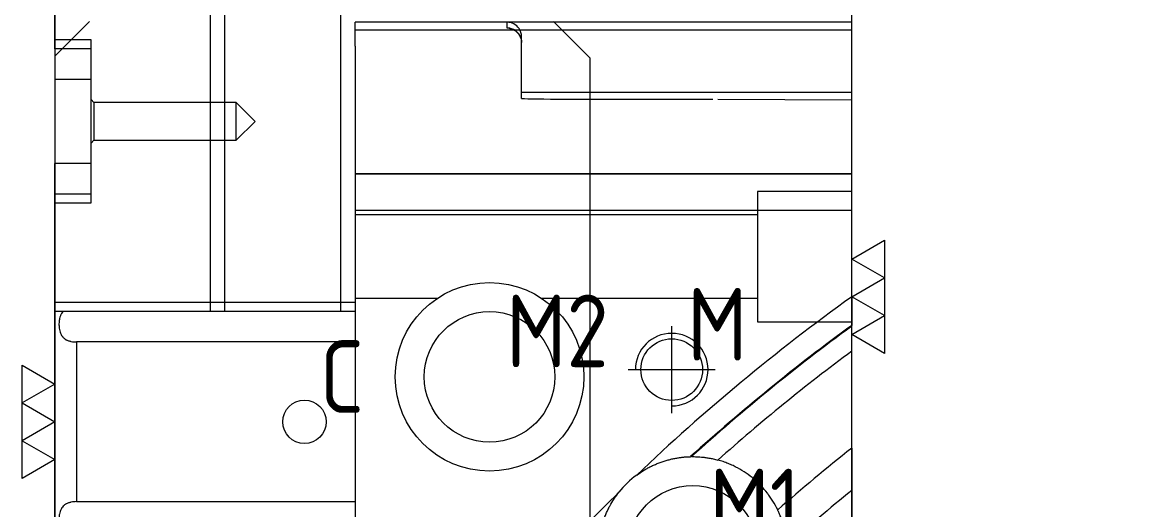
# Model space of a CAD drawing. Header units: millimetres. Extents: x 10039 to 11109, y 34852 to 35396.
# Drawn here: x 10206.1 to 10358.6, y 35183.2 to 35250.5 of the extents above; entities that cross this region are included whole.
import ezdxf

# ---------------------------------------------------------------- set-up
doc = ezdxf.new("R2010")
doc.units = ezdxf.units.MM
doc.linetypes.add('CENTER', pattern=[0])
doc.linetypes.add('DASHED', pattern=[0])
for name, color, linetype, lineweight in [('DIE', 20, 'Continuous', 20), ('DIE_W', 1, 'Continuous', 20), ('DIM', 4, 'Continuous', 20)]:
    doc.layers.add(name, color=color, linetype=linetype, lineweight=lineweight)
doc.layers.add('TEMP', color=7, linetype='Continuous')
doc.layers.add('TEMP_W', color=1, linetype='Continuous')
doc.styles.add('gbenor', font='gbenor.shx', dxfattribs={"bigfont": 'gbcbig.shx'})
doc.styles.add('TXT', font='txt.shx', dxfattribs={"width": 0.8, "bigfont": 'ctxt.shx'})
doc.dimstyles.new('零件', dxfattribs={"dimscale": 1.5, "dimtxt": 8, "dimasz": 1, "dimexe": 0, "dimexo": 0, "dimgap": 0, "dimtad": 1, "dimtxsty": 'TXT', "dimcen": 0, "dimclrd": 252, "dimclre": 252, "dimclrt": 4, "dimazin": 3, "dimtp": 0.001, "dimtm": 0.001, "dimtfac": 1, "dimtmove": 0, "dimatfit": 3, "dimlwd": 5, "dimlwe": 5})

# ---------------------------------------------------------------- blocks, each defined once
blk = doc.blocks.new('*D1109')
at = {"layer": 'Defpoints', "color": 0}
for p in [(10320.42, 35285.58), (10333.32, 35285.58), (10210.62, 35110.58)]:
    blk.add_point(p, dxfattribs=at)
at = {"layer": 'DIM', "color": 252, "lineweight": 5}
blk.add_line((10320.42, 35285.58), (10356.63, 35285.58), dxfattribs=at)
at = {"layer": 'DIM', "color": 4, "lineweight": 5, "insert": (10344.98, 35291.58), "char_height": 12, "attachment_point": 5, "style": 'TXT'}
blk.add_mtext('175', dxfattribs=at)
blk = doc.blocks.new('*D1116')
at = {"layer": 'Defpoints', "color": 0}
for p in [(10320.42, 35298.48), (10320.42, 35285.58), (10210.62, 35110.58)]:
    blk.add_point(p, dxfattribs=at)
at = {"layer": 'DIM', "color": 252, "lineweight": 5}
for p, q in [((10320.42, 35295.48), (10320.42, 35335.51)), ((10320.42, 35292.48), (10320.42, 35295.48)), ((10320.42, 35285.58), (10320.42, 35292.48))]:
    blk.add_line(p, q, dxfattribs=at)
at = {"layer": 'DIM', "color": 4, "lineweight": 5, "insert": (10313.28, 35317), "char_height": 12, "attachment_point": 5, "rotation": 90, "style": 'TXT'}
blk.add_mtext('109,8', dxfattribs=at)

msp = doc.modelspace()

# ---------------------------------------------------------------- linework, layer by layer
at = {"layer": 'DIE', "color": 155, "linetype": 'Continuous', "lineweight": 5}
for p, q in [((10234.009, 35285.581), (10234.009, 35210.581)), ((10250.019, 35210.581), (10250.019, 35285.581)), ((10213.619, 35206.389), (10213.619, 35184.373))]:
    msp.add_line(p, q, dxfattribs=at)
at = {"layer": 'DIE', "color": 2, "linetype": 'DASHED', "lineweight": 5, "ltscale": 0.582416}
for p, q in [((10215.419, 35250.581), (10210.619, 35245.781)), ((10284.319, 35245.581), (10279.319, 35250.581)), ((10284.319, 35245.581), (10284.319, 35135.581))]:
    msp.add_line(p, q, dxfattribs=at)
at = {"layer": 'DIE', "color": 31, "linetype": 'DASHED', "lineweight": 5, "ltscale": 0.582416}
for p, q in [((10215.619, 35248.032), (10210.619, 35248.032)), ((10215.619, 35246.8), (10215.619, 35248.032)), ((10215.619, 35225.568), (10215.619, 35226.8)), ((10320.419, 35227.159), (10307.419, 35227.159)), ((10307.419, 35227.159), (10307.419, 35218.159)), ((10210.619, 35225.568), (10215.619, 35225.568)), ((10307.419, 35223.909), (10252.019, 35223.909)), ((10307.419, 35218.159), (10307.419, 35209.159)), ((10252.019, 35212.409), (10263.325, 35212.409)), ((10277.713, 35212.409), (10307.419, 35212.409)), ((10252.019, 35211.813), (10210.619, 35211.813)), ((10307.419, 35209.159), (10320.419, 35209.159))]:
    msp.add_line(p, q, dxfattribs=at)
at = {"layer": 'DIE', "color": 2, "linetype": 'Continuous', "lineweight": 5}
for p, q in [((10252.019, 35247.159), (10252.019, 35142.096)), ((10320.419, 35212.618), (10320.419, 35247.159)), ((10210.619, 35242.609), (10210.619, 35230.992)), ((10210.619, 35242.609), (10215.619, 35242.609)), ((10215.619, 35230.992), (10210.619, 35230.992)), ((10210.619, 35180.181), (10210.619, 35210.581)), ((10252.019, 35206.389), (10213.619, 35206.389)), ((10213.619, 35184.373), (10252.019, 35184.373))]:
    msp.add_line(p, q, dxfattribs=at)
at = {"layer": 'DIE', "color": 31, "linetype": 'Continuous', "lineweight": 5}
for p, q in [((10210.619, 35246.8), (10210.619, 35242.609)), ((10210.619, 35226.8), (10210.619, 35230.992))]:
    msp.add_line(p, q, dxfattribs=at)
at = {"layer": 'DIE', "color": 5, "linetype": 'DASHED', "lineweight": 5, "ltscale": 0.582416}
for p, q in [((10216.016, 35239.403), (10215.619, 35239.8)), ((10235.619, 35239.403), (10216.016, 35239.403)), ((10216.016, 35239.403), (10216.016, 35236.8)), ((10238.222, 35236.8), (10235.619, 35239.403)), ((10235.619, 35234.197), (10235.619, 35239.403)), ((10216.016, 35236.8), (10216.016, 35234.197)), ((10235.619, 35234.197), (10238.222, 35236.8)), ((10215.619, 35233.8), (10216.016, 35234.197)), ((10216.016, 35234.197), (10235.619, 35234.197))]:
    msp.add_line(p, q, dxfattribs=at)
at = {"layer": 'DIE', "color": 155, "linetype": 'DASHED', "lineweight": 5, "ltscale": 0.582416}
for p, q in [((10320.419, 35229.581), (10252.019, 35229.581)), ((10252.019, 35229.581), (10320.419, 35229.581))]:
    msp.add_line(p, q, dxfattribs=at)
at = {"layer": 'DIE', "color": 31, "linetype": 'Continuous', "lineweight": 5}
msp.add_lwpolyline([(10320.419, 35185.935), (10320.419, 35162.552), (10268.449, 35110.581), (10257.582, 35110.581)], dxfattribs=at)
at = {"layer": 'DIE', "color": 2, "linetype": 'Continuous', "lineweight": 5}
for centre, radius in [((10270.519, 35201.581), 13), ((10295.619, 35202.581), 4.253)]:
    msp.add_circle(centre, radius, dxfattribs=at)
at = {"layer": 'DIE', "color": 42, "linetype": 'Continuous', "lineweight": 5}
for centre, radius in [((10270.519, 35201.581), 9.003), ((10245.019, 35195.381), 3), ((10298.519, 35177.581), 9.003)]:
    msp.add_circle(centre, radius, dxfattribs=at)
at = {"layer": 'DIE', "color": 155, "linetype": 'Continuous', "lineweight": 5}
for radius, start, end in [(278.665, 125.72217, 133.64394), (275.478, 126.20043, 132.16242), (275.383, 126.21481, 132.13992), (272.615, 126.64207, 131.64091), (262.006, 128.38772, 131.29208), (278.665, 134.3439, 139.71023), (257.474, 129.19111, 131.80191)]:
    msp.add_arc((10483.119, 34986.381), radius, start, end, dxfattribs=at)
at = {"layer": 'DIE', "color": 42, "linetype": 'Continuous', "lineweight": 5}
msp.add_arc((10295.619, 35202.581), 5, 270, 180, dxfattribs=at)
at = {"layer": 'DIE', "color": 2, "linetype": 'Continuous', "lineweight": 5}
msp.add_arc((10298.519, 35177.581), 13, 126.47023, 141.51761, dxfattribs=at)
at = {"layer": 'DIE', "color": 155, "linetype": 'Continuous', "lineweight": 5}
msp.add_open_spline([(10320.419, 35249.359), (10297.619, 35249.359), (10274.819, 35249.359), (10252.019, 35249.359)], degree=3, dxfattribs=at)
at = {"layer": 'DIE', "color": 31, "linetype": 'Continuous', "lineweight": 5}
for points, knots in [([(10320.419, 35212.618), (10320.419, 35212.395), (10320.419, 35212.173), (10320.419, 35211.844), (10320.419, 35211.734), (10320.419, 35211.57), (10320.419, 35211.489), (10320.419, 35211.407), (10320.419, 35211.353), (10320.419, 35211.326), (10320.419, 35211.083), (10320.419, 35210.875), (10320.419, 35210.574), (10320.419, 35210.475), (10320.419, 35210.282), (10320.419, 35210.187), (10320.419, 35210.048), (10320.419, 35210.002), (10320.419, 35209.912), (10320.419, 35209.867), (10320.419, 35209.736), (10320.419, 35209.653), (10320.419, 35209.493), (10320.419, 35209.418), (10320.419, 35209.31), (10320.419, 35209.275), (10320.419, 35209.208), (10320.419, 35209.175), (10320.419, 35209.081), (10320.419, 35209.023), (10320.419, 35208.958), (10320.419, 35208.946), (10320.419, 35208.921), (10320.419, 35208.91), (10320.419, 35208.875), (10320.419, 35208.854), (10320.419, 35208.795), (10320.419, 35208.762), (10320.419, 35208.711), (10320.419, 35208.691), (10320.419, 35208.679)], [0, 0, 0, 0, 0.125, 0.125, 0.1875, 0.1875, 0.21875, 0.234375, 0.234375, 0.25, 0.25, 0.375, 0.375, 0.4375, 0.4375, 0.5, 0.5, 0.53125, 0.53125, 0.5625, 0.5625, 0.625, 0.625, 0.6875, 0.6875, 0.71875, 0.71875, 0.75, 0.75, 0.8125, 0.8125, 0.828125, 0.828125, 0.84375, 0.84375, 0.875, 0.875, 0.9375, 0.9375, 1, 1, 1, 1]), ([(10211.747, 35210.581), (10211.67, 35210.497), (10211.603, 35210.405), (10211.514, 35210.257), (10211.487, 35210.206), (10211.449, 35210.127), (10211.436, 35210.1), (10211.413, 35210.046), (10211.402, 35210.018), (10211.347, 35209.877), (10211.313, 35209.761), (10211.271, 35209.581), (10211.259, 35209.519), (10211.243, 35209.427), (10211.238, 35209.395), (10211.229, 35209.332), (10211.225, 35209.301), (10211.207, 35209.142), (10211.199, 35209.014), (10211.195, 35208.822), (10211.195, 35208.758), (10211.198, 35208.661), (10211.2, 35208.629), (10211.203, 35208.565), (10211.205, 35208.533), (10211.218, 35208.372), (10211.234, 35208.246), (10211.279, 35208.001), (10211.308, 35207.882), (10211.355, 35207.736), (10211.365, 35207.708), (10211.385, 35207.651), (10211.417, 35207.567), (10211.454, 35207.487), (10211.533, 35207.332), (10211.593, 35207.235), (10211.681, 35207.122), (10211.699, 35207.1), (10211.737, 35207.057), (10211.794, 35206.993), (10211.856, 35206.936), (10211.985, 35206.826), (10212.079, 35206.762), (10212.208, 35206.691), (10212.234, 35206.678), (10212.286, 35206.651), (10212.366, 35206.614), (10212.505, 35206.559), (10212.621, 35206.523), (10212.709, 35206.499), (10212.739, 35206.491), (10212.8, 35206.477), (10212.83, 35206.47), (10212.984, 35206.438), (10213.109, 35206.42), (10213.362, 35206.395), (10213.49, 35206.389), (10213.619, 35206.389)], [0, 0, 0, 0, 0.0625, 0.0625, 0.09375, 0.09375, 0.109375, 0.109375, 0.125, 0.125, 0.1875, 0.1875, 0.21875, 0.21875, 0.234375, 0.234375, 0.25, 0.25, 0.3125, 0.3125, 0.34375, 0.34375, 0.359375, 0.359375, 0.375, 0.375, 0.4375, 0.4375, 0.5, 0.5, 0.515625, 0.515625, 0.53125, 0.5625, 0.5625, 0.625, 0.625, 0.640625, 0.640625, 0.65625, 0.6875, 0.6875, 0.75, 0.75, 0.765625, 0.765625, 0.78125, 0.8125, 0.84375, 0.84375, 0.859375, 0.859375, 0.875, 0.875, 0.9375, 0.9375, 1, 1, 1, 1]), ([(10320.419, 35205.121), (10320.419, 35205.179), (10320.419, 35205.236), (10320.419, 35205.35), (10320.419, 35205.406), (10320.419, 35205.572), (10320.419, 35205.68), (10320.419, 35205.995), (10320.419, 35206.195), (10320.419, 35206.761), (10320.419, 35207.095), (10320.419, 35207.673), (10320.419, 35207.918), (10320.419, 35208.166), (10320.419, 35208.212), (10320.419, 35208.277), (10320.419, 35208.298), (10320.419, 35208.339), (10320.419, 35208.436), (10320.419, 35208.513), (10320.419, 35208.562)], [0, 0, 0, 0, 0.03125, 0.03125, 0.0625, 0.0625, 0.125, 0.125, 0.25, 0.25, 0.5, 0.5, 0.75, 0.75, 0.8125, 0.8125, 0.84375, 0.84375, 0.875, 1, 1, 1, 1]), ([(10320.419, 35191.748), (10320.419, 35193.996), (10320.419, 35196.235), (10320.419, 35200.692), (10320.419, 35202.911), (10320.419, 35205.121)], [0, 0, 0, 0, 0.5, 0.5, 1, 1, 1, 1]), ([(10320.419, 35191.748), (10320.419, 35191.675), (10320.419, 35191.597), (10320.419, 35191.432), (10320.419, 35191.345), (10320.419, 35191.161), (10320.419, 35191.066), (10320.419, 35190.866), (10320.419, 35190.761), (10320.419, 35190.626), (10320.419, 35190.599), (10320.419, 35190.544), (10320.419, 35190.516), (10320.419, 35190.432), (10320.419, 35190.376), (10320.419, 35190.205), (10320.419, 35190.088), (10320.419, 35189.73), (10320.419, 35189.482), (10320.419, 35189.162), (10320.419, 35189.097), (10320.419, 35188.966), (10320.419, 35188.901), (10320.419, 35188.703), (10320.419, 35188.57), (10320.419, 35188.169), (10320.419, 35187.897), (10320.419, 35187.484), (10320.419, 35187.345), (10320.419, 35187.135), (10320.419, 35187.065), (10320.419, 35186.925), (10320.419, 35186.854), (10320.419, 35186.501), (10320.419, 35186.218), (10320.419, 35185.935)], [0, 0, 0, 0, 0.0625, 0.0625, 0.125, 0.125, 0.1875, 0.1875, 0.25, 0.25, 0.265625, 0.265625, 0.28125, 0.28125, 0.3125, 0.3125, 0.375, 0.375, 0.5, 0.5, 0.53125, 0.53125, 0.5625, 0.5625, 0.625, 0.625, 0.75, 0.75, 0.8125, 0.8125, 0.84375, 0.84375, 0.875, 0.875, 1, 1, 1, 1]), ([(10290.792, 35188.035), (10291.098, 35188.262), (10291.413, 35188.473), (10291.897, 35188.77), (10292.06, 35188.865), (10292.391, 35189.048), (10292.558, 35189.136), (10292.897, 35189.304), (10293.068, 35189.385), (10293.415, 35189.539), (10293.59, 35189.612), (10293.856, 35189.716), (10293.945, 35189.75), (10294.125, 35189.816), (10294.215, 35189.848), (10294.484, 35189.941), (10294.664, 35189.998), (10295.025, 35190.104), (10295.205, 35190.153), (10295.475, 35190.22), (10295.565, 35190.241), (10295.744, 35190.282), (10295.833, 35190.301), (10296.098, 35190.355), (10296.271, 35190.386), (10296.609, 35190.441), (10296.774, 35190.464), (10296.973, 35190.489), (10297.012, 35190.494), (10297.09, 35190.502), (10297.129, 35190.507), (10297.243, 35190.519), (10297.317, 35190.526), (10297.458, 35190.538), (10297.526, 35190.543), (10297.655, 35190.552), (10297.715, 35190.556), (10297.787, 35190.56), (10297.801, 35190.561), (10297.829, 35190.563), (10297.869, 35190.565), (10297.906, 35190.567), (10297.978, 35190.57), (10298.02, 35190.572), (10298.094, 35190.574), (10298.125, 35190.575), (10298.157, 35190.576), (10298.164, 35190.576), (10298.175, 35190.577), (10298.18, 35190.577), (10298.195, 35190.577), (10298.203, 35190.577), (10298.209, 35190.577)], [0, 0, 0, 0, 0.125, 0.125, 0.1875, 0.1875, 0.25, 0.25, 0.3125, 0.3125, 0.375, 0.375, 0.40625, 0.40625, 0.4375, 0.4375, 0.5, 0.5, 0.5625, 0.5625, 0.59375, 0.59375, 0.625, 0.625, 0.6875, 0.6875, 0.75, 0.75, 0.765625, 0.765625, 0.78125, 0.78125, 0.8125, 0.8125, 0.84375, 0.84375, 0.875, 0.875, 0.8828125, 0.8828125, 0.890625, 0.90625, 0.90625, 0.9375, 0.9375, 0.96875, 0.96875, 0.9765625, 0.9765625, 0.984375, 0.984375, 1, 1, 1, 1]), ([(10298.353, 35190.58), (10298.414, 35190.581), (10298.49, 35190.581), (10298.669, 35190.581), (10298.772, 35190.579), (10299.001, 35190.573), (10299.127, 35190.568), (10299.401, 35190.552), (10299.696, 35190.531), (10300.029, 35190.494), (10300.378, 35190.449), (10300.561, 35190.421), (10300.942, 35190.355), (10301.14, 35190.316), (10301.55, 35190.225), (10301.761, 35190.172), (10301.978, 35190.112)], [0, 0, 0, 0, 0.125, 0.125, 0.25, 0.25, 0.375, 0.375, 0.5, 0.625, 0.625, 0.75, 0.75, 0.875, 0.875, 1, 1, 1, 1]), ([(10310.222, 35183.24), (10310.023, 35183.653), (10309.804, 35184.051), (10309.447, 35184.626), (10309.323, 35184.814), (10309.131, 35185.091), (10309.049, 35185.205), (10308.966, 35185.318), (10308.933, 35185.363), (10308.916, 35185.385), (10308.865, 35185.453), (10308.559, 35185.854), (10308.231, 35186.234), (10307.615, 35186.88), (10307.291, 35187.186), (10306.608, 35187.767), (10306.251, 35188.042), (10305.5, 35188.557), (10305.107, 35188.798), (10304.489, 35189.131), (10304.279, 35189.238), (10303.848, 35189.441), (10303.627, 35189.538), (10303.175, 35189.721), (10302.944, 35189.807), (10302.47, 35189.969), (10302.227, 35190.044), (10301.978, 35190.112)], [0, 0, 0, 0, 0.125, 0.125, 0.1875, 0.1875, 0.21875, 0.2265625, 0.2265625, 0.234375, 0.234375, 0.25, 0.375, 0.375, 0.5, 0.5, 0.625, 0.625, 0.75, 0.75, 0.8125, 0.8125, 0.875, 0.875, 0.9375, 0.9375, 1, 1, 1, 1]), ([(10285.542, 35178.347), (10285.542, 35178.36), (10285.543, 35178.379), (10285.547, 35178.429), (10285.549, 35178.461), (10285.553, 35178.516), (10285.555, 35178.546), (10285.557, 35178.578), (10285.559, 35178.601), (10285.56, 35178.613), (10285.565, 35178.672), (10285.569, 35178.725), (10285.58, 35178.837), (10285.586, 35178.898), (10285.596, 35178.994), (10285.6, 35179.027), (10285.607, 35179.094), (10285.611, 35179.129), (10285.624, 35179.235), (10285.634, 35179.308), (10285.655, 35179.458), (10285.666, 35179.535), (10285.704, 35179.771), (10285.733, 35179.936), (10285.775, 35180.149), (10285.784, 35180.192), (10285.802, 35180.278), (10285.811, 35180.321), (10285.839, 35180.45), (10285.859, 35180.537), (10285.922, 35180.799), (10285.968, 35180.975), (10286.069, 35181.328), (10286.124, 35181.506), (10286.198, 35181.729), (10286.213, 35181.774), (10286.244, 35181.863), (10286.26, 35181.908), (10286.308, 35182.041), (10286.34, 35182.13), (10286.442, 35182.395), (10286.513, 35182.57), (10286.663, 35182.917), (10286.742, 35183.089), (10286.907, 35183.43), (10286.994, 35183.598), (10287.264, 35184.098), (10287.46, 35184.425), (10287.697, 35184.784), (10287.723, 35184.824), (10287.777, 35184.903), (10287.804, 35184.942), (10287.886, 35185.06), (10287.941, 35185.138), (10288.109, 35185.37), (10288.224, 35185.522), (10288.343, 35185.671)], [0, 0, 0, 0, 0.03125, 0.03125, 0.0625, 0.0625, 0.078125, 0.0859375, 0.0859375, 0.09375, 0.09375, 0.125, 0.125, 0.15625, 0.15625, 0.171875, 0.171875, 0.1875, 0.1875, 0.21875, 0.21875, 0.25, 0.25, 0.3125, 0.3125, 0.328125, 0.328125, 0.34375, 0.34375, 0.375, 0.375, 0.4375, 0.4375, 0.5, 0.5, 0.515625, 0.515625, 0.53125, 0.53125, 0.5625, 0.5625, 0.625, 0.625, 0.6875, 0.6875, 0.75, 0.75, 0.875, 0.875, 0.890625, 0.890625, 0.90625, 0.90625, 0.9375, 0.9375, 1, 1, 1, 1]), ([(10213.619, 35184.373), (10213.49, 35184.373), (10213.362, 35184.367), (10213.109, 35184.342), (10212.984, 35184.324), (10212.83, 35184.292), (10212.799, 35184.285), (10212.739, 35184.271), (10212.65, 35184.248), (10212.563, 35184.221), (10212.394, 35184.161), (10212.286, 35184.114), (10212.158, 35184.043), (10212.132, 35184.029), (10212.083, 35183.998), (10212.011, 35183.951), (10211.943, 35183.9), (10211.814, 35183.791), (10211.736, 35183.71), (10211.647, 35183.597), (10211.63, 35183.574), (10211.597, 35183.527), (10211.549, 35183.455), (10211.478, 35183.329), (10211.43, 35183.222), (10211.396, 35183.14), (10211.385, 35183.112), (10211.365, 35183.055), (10211.355, 35183.026), (10211.308, 35182.881), (10211.279, 35182.761), (10211.245, 35182.577), (10211.235, 35182.514), (10211.223, 35182.42), (10211.219, 35182.388), (10211.213, 35182.324), (10211.21, 35182.292), (10211.198, 35182.132), (10211.194, 35182.004), (10211.197, 35181.811), (10211.2, 35181.747), (10211.206, 35181.651), (10211.209, 35181.619), (10211.215, 35181.555), (10211.218, 35181.523), (10211.236, 35181.365), (10211.257, 35181.241), (10211.299, 35181.061), (10211.315, 35181.002), (10211.341, 35180.915), (10211.35, 35180.886), (10211.37, 35180.828), (10211.38, 35180.8), (10211.434, 35180.659), (10211.485, 35180.554), (10211.603, 35180.357), (10211.67, 35180.266), (10211.747, 35180.181)], [0, 0, 0, 0, 0.0625, 0.0625, 0.125, 0.125, 0.140625, 0.140625, 0.15625, 0.1875, 0.1875, 0.25, 0.25, 0.265625, 0.265625, 0.28125, 0.3125, 0.3125, 0.375, 0.375, 0.390625, 0.390625, 0.40625, 0.4375, 0.46875, 0.46875, 0.484375, 0.484375, 0.5, 0.5, 0.5625, 0.5625, 0.59375, 0.59375, 0.609375, 0.609375, 0.625, 0.625, 0.6875, 0.6875, 0.71875, 0.71875, 0.734375, 0.734375, 0.75, 0.75, 0.8125, 0.8125, 0.84375, 0.84375, 0.859375, 0.859375, 0.875, 0.875, 0.9375, 0.9375, 1, 1, 1, 1]), ([(10311.498, 35178.316), (10311.483, 35178.577), (10311.461, 35178.834), (10311.401, 35179.343), (10311.364, 35179.595), (10311.299, 35179.968), (10311.275, 35180.092), (10311.243, 35180.245), (10311.237, 35180.276), (10311.224, 35180.337), (10311.204, 35180.428), (10311.183, 35180.517), (10311.113, 35180.813), (10311.052, 35181.04), (10310.924, 35181.474), (10310.857, 35181.681), (10310.78, 35181.903), (10310.771, 35181.927), (10310.754, 35181.976), (10310.745, 35182), (10310.719, 35182.072), (10310.702, 35182.118), (10310.65, 35182.255), (10310.616, 35182.343), (10310.515, 35182.593), (10310.45, 35182.744), (10310.374, 35182.915), (10310.36, 35182.948), (10310.33, 35183.012), (10310.316, 35183.043), (10310.274, 35183.133), (10310.247, 35183.189), (10310.222, 35183.24)], [0, 0, 0, 0, 0.125, 0.125, 0.25, 0.25, 0.3125, 0.3125, 0.328125, 0.328125, 0.34375, 0.375, 0.375, 0.5, 0.5, 0.625, 0.625, 0.640625, 0.640625, 0.65625, 0.65625, 0.6875, 0.6875, 0.75, 0.75, 0.875, 0.875, 0.90625, 0.90625, 0.9375, 0.9375, 1, 1, 1, 1])]:
    msp.add_open_spline(points, degree=3, knots=knots, dxfattribs=at)
for points in [[(10320.419, 35208.562), (10320.419, 35208.601), (10320.419, 35208.64), (10320.419, 35208.679)], [(10298.353, 35190.58), (10298.305, 35190.579), (10298.258, 35190.579), (10298.209, 35190.577)]]:
    msp.add_open_spline(points, degree=3, dxfattribs=at)
at = {"layer": 'DIE_W', "color": 4, "linetype": 'Continuous', "lineweight": 5}
for p, q in [((10210.619, 35246.8), (10210.619, 35285.581)), ((10232.009, 35285.581), (10232.009, 35210.581)), ((10215.619, 35246.8), (10210.619, 35246.8)), ((10215.619, 35226.8), (10215.619, 35246.8)), ((10210.619, 35226.8), (10215.619, 35226.8)), ((10210.619, 35210.581), (10210.619, 35226.8)), ((10232.019, 35210.581), (10210.619, 35210.581)), ((10234.019, 35210.581), (10232.019, 35210.581)), ((10250.019, 35210.581), (10234.019, 35210.581)), ((10252.019, 35210.581), (10250.019, 35210.581))]:
    msp.add_line(p, q, dxfattribs=at)
at = {"layer": 'DIE_W', "color": 4, "linetype": 'DASHED', "lineweight": 5, "ltscale": 0.582416}
msp.add_line((10252.019, 35224.581), (10320.419, 35224.581), dxfattribs=at)
at = {"layer": 'DIE_W', "color": 4, "linetype": 'CENTER', "lineweight": 5, "ltscale": 0.582416}
for p, q in [((10295.619, 35196.581), (10295.619, 35208.581)), ((10289.619, 35202.581), (10301.619, 35202.581))]:
    msp.add_line(p, q, dxfattribs=at)
at = {"layer": 'DIE_W', "color": 4, "linetype": 'Continuous', "lineweight": 5}
for points, degree in [([(10252.019, 35249.359), (10252.019, 35250.477)], 1), ([(10320.419, 35250.477), (10252.019, 35250.477)], 1), ([(10252.019, 35247.159), (10252.019, 35248.059), (10252.019, 35249.343), (10252.019, 35249.359)], 2)]:
    msp.add_open_spline(points, degree=degree, dxfattribs=at)
at = {"layer": 'DIM', "color": 252, "linetype": 'DASHED', "lineweight": 5, "ltscale": 0.582416}
msp.add_lwpolyline([(10210.619, 35110.581), (10320.419, 35110.581), (10320.419, 35285.581), (10210.619, 35285.581)], close=True, dxfattribs=at)
at = {"layer": 'DIM', "linetype": 'Continuous', "lineweight": 5}
for points in [[(10324.919, 35204.823), (10320.419, 35207.422), (10324.919, 35210.02), (10320.419, 35212.618), (10324.919, 35215.216), (10320.419, 35217.814), (10324.919, 35220.412), (10324.919, 35204.823)], [(10206.119, 35203.175), (10210.619, 35200.577), (10206.119, 35197.979), (10210.619, 35195.381), (10206.119, 35192.783), (10210.619, 35190.185), (10206.119, 35187.587), (10206.119, 35203.175)]]:
    msp.add_lwpolyline(points, close=True, dxfattribs=at)
at = {"layer": 'TEMP', "color": 155, "linetype": 'Continuous', "lineweight": 5}
msp.add_line((10272.926, 35249.673), (10272.926, 35250.477), dxfattribs=at)
at = {"layer": 'TEMP', "color": 31, "linetype": 'Continuous', "lineweight": 5}
msp.add_line((10274.926, 35239.974), (10274.926, 35248.476), dxfattribs=at)
at = {"layer": 'TEMP', "color": 31, "linetype": 'DASHED', "lineweight": 5, "ltscale": 0.582416}
for p, q in [((10279.926, 35239.887), (10301.295, 35239.887)), ((10301.979, 35239.885), (10320.419, 35239.768))]:
    msp.add_line(p, q, dxfattribs=at)
at = {"layer": 'TEMP', "color": 155, "linetype": 'Continuous', "lineweight": 5}
msp.add_ellipse((10272.926, 35247.673), major_axis=(2, 0), ratio=0.999848, start_param=1.3802145, end_param=1.5707963, dxfattribs=at)
at = {"layer": 'TEMP', "color": 155, "linetype": 'DASHED', "lineweight": 5, "ltscale": 0.582416}
msp.add_ellipse((10272.926, 35247.673), major_axis=(2, 0), ratio=0.999848, start_param=0.3109196, end_param=1.3802145, dxfattribs=at)
at = {"layer": 'TEMP', "color": 31, "linetype": 'DASHED', "lineweight": 5, "ltscale": 0.582416}
msp.add_ellipse((10279.926, 35239.974), major_axis=(-5, 0), ratio=0.017452, start_param=0, end_param=1.5707963, dxfattribs=at)
msp.add_open_spline([(10273.229, 35249.642), (10273.229, 35249.642), (10273.229, 35249.642), (10273.229, 35249.642), (10273.23, 35249.642), (10273.23, 35249.642), (10273.231, 35249.642), (10273.232, 35249.642), (10273.233, 35249.642), (10273.234, 35249.642), (10273.236, 35249.642), (10273.237, 35249.641), (10273.239, 35249.641), (10273.241, 35249.641), (10273.243, 35249.641), (10273.245, 35249.64), (10273.248, 35249.64), (10273.25, 35249.64), (10273.253, 35249.639), (10273.255, 35249.639), (10273.258, 35249.639), (10273.261, 35249.638), (10273.264, 35249.638), (10273.268, 35249.637), (10273.271, 35249.637), (10273.275, 35249.636), (10273.278, 35249.636), (10273.282, 35249.635), (10273.286, 35249.635), (10273.29, 35249.634), (10273.294, 35249.633), (10273.298, 35249.632), (10273.302, 35249.632), (10273.307, 35249.631), (10273.311, 35249.63), (10273.316, 35249.629), (10273.321, 35249.628), (10273.326, 35249.628), (10273.331, 35249.627), (10273.336, 35249.626), (10273.341, 35249.625), (10273.346, 35249.624), (10273.352, 35249.622), (10273.357, 35249.621), (10273.363, 35249.62), (10273.369, 35249.619), (10273.375, 35249.618), (10273.381, 35249.616), (10273.387, 35249.615), (10273.393, 35249.613), (10273.399, 35249.612), (10273.406, 35249.61), (10273.413, 35249.609), (10273.419, 35249.607), (10273.426, 35249.606), (10273.433, 35249.604), (10273.44, 35249.602), (10273.447, 35249.6), (10273.455, 35249.598), (10273.462, 35249.596), (10273.47, 35249.594), (10273.478, 35249.592), (10273.486, 35249.59), (10273.494, 35249.587), (10273.502, 35249.585), (10273.511, 35249.582), (10273.519, 35249.58), (10273.528, 35249.577), (10273.537, 35249.574), (10273.546, 35249.571), (10273.555, 35249.568), (10273.565, 35249.565), (10273.574, 35249.562), (10273.584, 35249.559), (10273.594, 35249.555), (10273.604, 35249.552), (10273.615, 35249.548), (10273.625, 35249.544), (10273.636, 35249.54), (10273.647, 35249.536), (10273.658, 35249.532), (10273.669, 35249.527), (10273.681, 35249.523), (10273.693, 35249.518), (10273.705, 35249.513), (10273.717, 35249.508), (10273.729, 35249.502), (10273.742, 35249.497), (10273.754, 35249.491), (10273.767, 35249.485), (10273.78, 35249.479), (10273.794, 35249.473), (10273.807, 35249.467), (10273.821, 35249.46), (10273.834, 35249.453), (10273.848, 35249.446), (10273.862, 35249.438), (10273.877, 35249.431), (10273.891, 35249.423), (10273.905, 35249.415), (10273.92, 35249.407), (10273.934, 35249.399), (10273.949, 35249.39), (10273.964, 35249.381), (10273.979, 35249.372), (10273.993, 35249.363), (10274.008, 35249.353), (10274.023, 35249.344), (10274.038, 35249.334), (10274.053, 35249.324), (10274.068, 35249.314), (10274.083, 35249.303), (10274.098, 35249.293), (10274.113, 35249.282), (10274.127, 35249.271), (10274.142, 35249.26), (10274.157, 35249.248), (10274.171, 35249.237), (10274.186, 35249.225), (10274.2, 35249.213), (10274.215, 35249.201), (10274.229, 35249.189), (10274.243, 35249.177), (10274.258, 35249.164), (10274.272, 35249.151), (10274.286, 35249.139), (10274.3, 35249.126), (10274.313, 35249.113), (10274.327, 35249.099), (10274.34, 35249.086), (10274.354, 35249.072), (10274.367, 35249.059), (10274.38, 35249.045), (10274.393, 35249.031), (10274.406, 35249.017), (10274.419, 35249.003), (10274.432, 35248.988), (10274.444, 35248.974), (10274.457, 35248.959), (10274.469, 35248.945), (10274.481, 35248.93), (10274.493, 35248.915), (10274.505, 35248.9), (10274.516, 35248.885), (10274.528, 35248.869), (10274.539, 35248.854), (10274.551, 35248.839), (10274.562, 35248.823), (10274.573, 35248.807), (10274.584, 35248.791), (10274.594, 35248.776), (10274.605, 35248.759), (10274.615, 35248.743), (10274.625, 35248.727), (10274.635, 35248.711), (10274.645, 35248.694), (10274.655, 35248.678), (10274.664, 35248.661), (10274.674, 35248.645), (10274.683, 35248.628), (10274.692, 35248.611), (10274.701, 35248.594), (10274.71, 35248.577), (10274.718, 35248.56), (10274.727, 35248.543), (10274.735, 35248.525), (10274.743, 35248.508), (10274.751, 35248.491), (10274.759, 35248.473), (10274.766, 35248.456), (10274.774, 35248.438), (10274.781, 35248.42), (10274.788, 35248.402), (10274.795, 35248.385), (10274.802, 35248.367), (10274.808, 35248.349), (10274.814, 35248.331), (10274.821, 35248.313), (10274.827, 35248.295), (10274.833, 35248.276), (10274.838, 35248.258), (10274.844, 35248.24), (10274.849, 35248.222), (10274.854, 35248.203), (10274.859, 35248.185), (10274.864, 35248.166), (10274.869, 35248.148), (10274.873, 35248.129), (10274.877, 35248.111), (10274.881, 35248.092), (10274.885, 35248.073), (10274.889, 35248.055), (10274.893, 35248.036), (10274.896, 35248.017), (10274.899, 35247.998), (10274.902, 35247.98), (10274.905, 35247.961), (10274.908, 35247.942), (10274.91, 35247.923), (10274.912, 35247.904), (10274.914, 35247.885), (10274.916, 35247.866), (10274.918, 35247.847), (10274.92, 35247.828), (10274.921, 35247.809), (10274.922, 35247.79), (10274.923, 35247.771), (10274.924, 35247.752), (10274.925, 35247.733), (10274.925, 35247.714), (10274.926, 35247.696), (10274.926, 35247.682), (10274.926, 35247.675), (10274.926, 35247.673)], degree=3, knots=[0, 0, 0, 0, 0.005421, 0.0112606, 0.0170032, 0.0226492, 0.0281993, 0.0336545, 0.0390155, 0.0442836, 0.0494598, 0.0545455, 0.0595421, 0.064451, 0.0692738, 0.0740122, 0.078668, 0.0832428, 0.0877386, 0.0921574, 0.096501, 0.1007716, 0.1049711, 0.1091017, 0.1131655, 0.1171647, 0.1211014, 0.1249779, 0.1287963, 0.1325589, 0.1362679, 0.1399256, 0.1435342, 0.147096, 0.1506132, 0.1540881, 0.1575228, 0.1609198, 0.1642811, 0.1676091, 0.170906, 0.174174, 0.1774153, 0.1806322, 0.1838268, 0.1870014, 0.1901581, 0.1932993, 0.196427, 0.1995435, 0.2026509, 0.2057515, 0.2088474, 0.2119409, 0.215034, 0.2181287, 0.2212267, 0.2243303, 0.2274415, 0.2305626, 0.2336959, 0.2368433, 0.2400073, 0.2431898, 0.2463932, 0.2496195, 0.252871, 0.2561498, 0.259458, 0.2627979, 0.2661715, 0.2695809, 0.2730282, 0.2765155, 0.2800447, 0.2836179, 0.2872369, 0.2909036, 0.2946198, 0.2983871, 0.3022072, 0.3060816, 0.3100115, 0.3139983, 0.3180431, 0.3221467, 0.3263099, 0.3305332, 0.334817, 0.3391615, 0.3435665, 0.3480317, 0.3525566, 0.3571404, 0.3617822, 0.3664806, 0.3712343, 0.3760417, 0.3809009, 0.3858101, 0.3907671, 0.3957698, 0.400816, 0.4059033, 0.4110294, 0.416192, 0.4213888, 0.4266174, 0.4318757, 0.4371615, 0.4424728, 0.4478075, 0.4531637, 0.4585397, 0.4639339, 0.4693446, 0.4747703, 0.4802097, 0.4856616, 0.4911247, 0.4965979, 0.5020803, 0.507571, 0.5130691, 0.5185738, 0.5240844, 0.5296003, 0.5351209, 0.5406457, 0.5461742, 0.5517058, 0.5572403, 0.5627773, 0.5683163, 0.5738572, 0.5793996, 0.5849433, 0.5904881, 0.5960337, 0.6015799, 0.6071267, 0.6126738, 0.6182211, 0.6237685, 0.6293158, 0.634863, 0.64041, 0.6459566, 0.6515028, 0.6570486, 0.6625938, 0.6681384, 0.6736824, 0.6792257, 0.6847683, 0.6903101, 0.6958511, 0.7013913, 0.7069307, 0.7124691, 0.7180067, 0.7235433, 0.729079, 0.7346138, 0.7401475, 0.7456804, 0.7512122, 0.756743, 0.7622728, 0.7678017, 0.7733295, 0.7788563, 0.784382, 0.7899068, 0.7954305, 0.8009532, 0.8064749, 0.8119955, 0.8175151, 0.8230337, 0.8285512, 0.8340677, 0.8395832, 0.8450977, 0.8506111, 0.8561235, 0.8616349, 0.8671452, 0.8726545, 0.8781629, 0.8836702, 0.8891764, 0.8946817, 0.900186, 0.9056892, 0.9111915, 0.9166927, 0.9221929, 0.9276922, 0.9331904, 0.9386876, 0.9441839, 0.9496791, 0.9551734, 0.9606666, 0.9661589, 0.9716501, 0.9771404, 0.9826297, 0.988118, 0.9936053, 0.9988017, 1, 1, 1, 1], dxfattribs=at)
at = {"layer": 'TEMP_W', "color": 1, "linetype": 'DASHED', "lineweight": 5, "ltscale": 0.582416}
msp.add_line((10320.419, 35240.775), (10274.926, 35240.775), dxfattribs=at)
at = {"layer": 'TEMP_W', "color": 1, "linetype": 'Continuous', "lineweight": 5}
msp.add_ellipse((10272.926, 35248.476), major_axis=(0, 2), ratio=0.999848, start_param=5.3057329, end_param=6.2831853, dxfattribs=at)
at = {"layer": 'TEMP_W', "color": 1, "linetype": 'DASHED', "lineweight": 5, "ltscale": 0.582416}
msp.add_ellipse((10272.926, 35248.476), major_axis=(0, 2), ratio=0.999848, start_param=4.712389, end_param=5.305733, dxfattribs=at)

# ---------------------------------------------------------------- texts
at = {"layer": 'DIM', "color": 4, "lineweight": 5, "style": 'gbenor'}
for s, p in [('M', (10297.744, 35203.836)), ('M2', (10272.804, 35202.916)), ('C', (10247.104, 35196.616)), ('M1', (10300.804, 35178.916))]:
    msp.add_text(s, height=10, dxfattribs=at).set_placement(p)

# ---------------------------------------------------------------- dimensions: what is measured, and where the dimension line sits
at = {"layer": 'DIM', "lineweight": 5}
for offset, dtype, picture, middle in [((0, 12.9), 1, '*D1116', (10313.277, 35316.995)), ((12.9, 0), 0, '*D1109', (10344.976, 35291.581))]:
    dim = msp.add_ordinate_dim(feature_location=(10320.419, 35285.581), offset=offset, dtype=dtype, origin=(10210.619, 35110.581), dimstyle='零件', dxfattribs=at)
    dim.commit()
    dim.dimension.update_dxf_attribs({"geometry": picture, "text_midpoint": middle})

doc.saveas('drawing.dxf')
